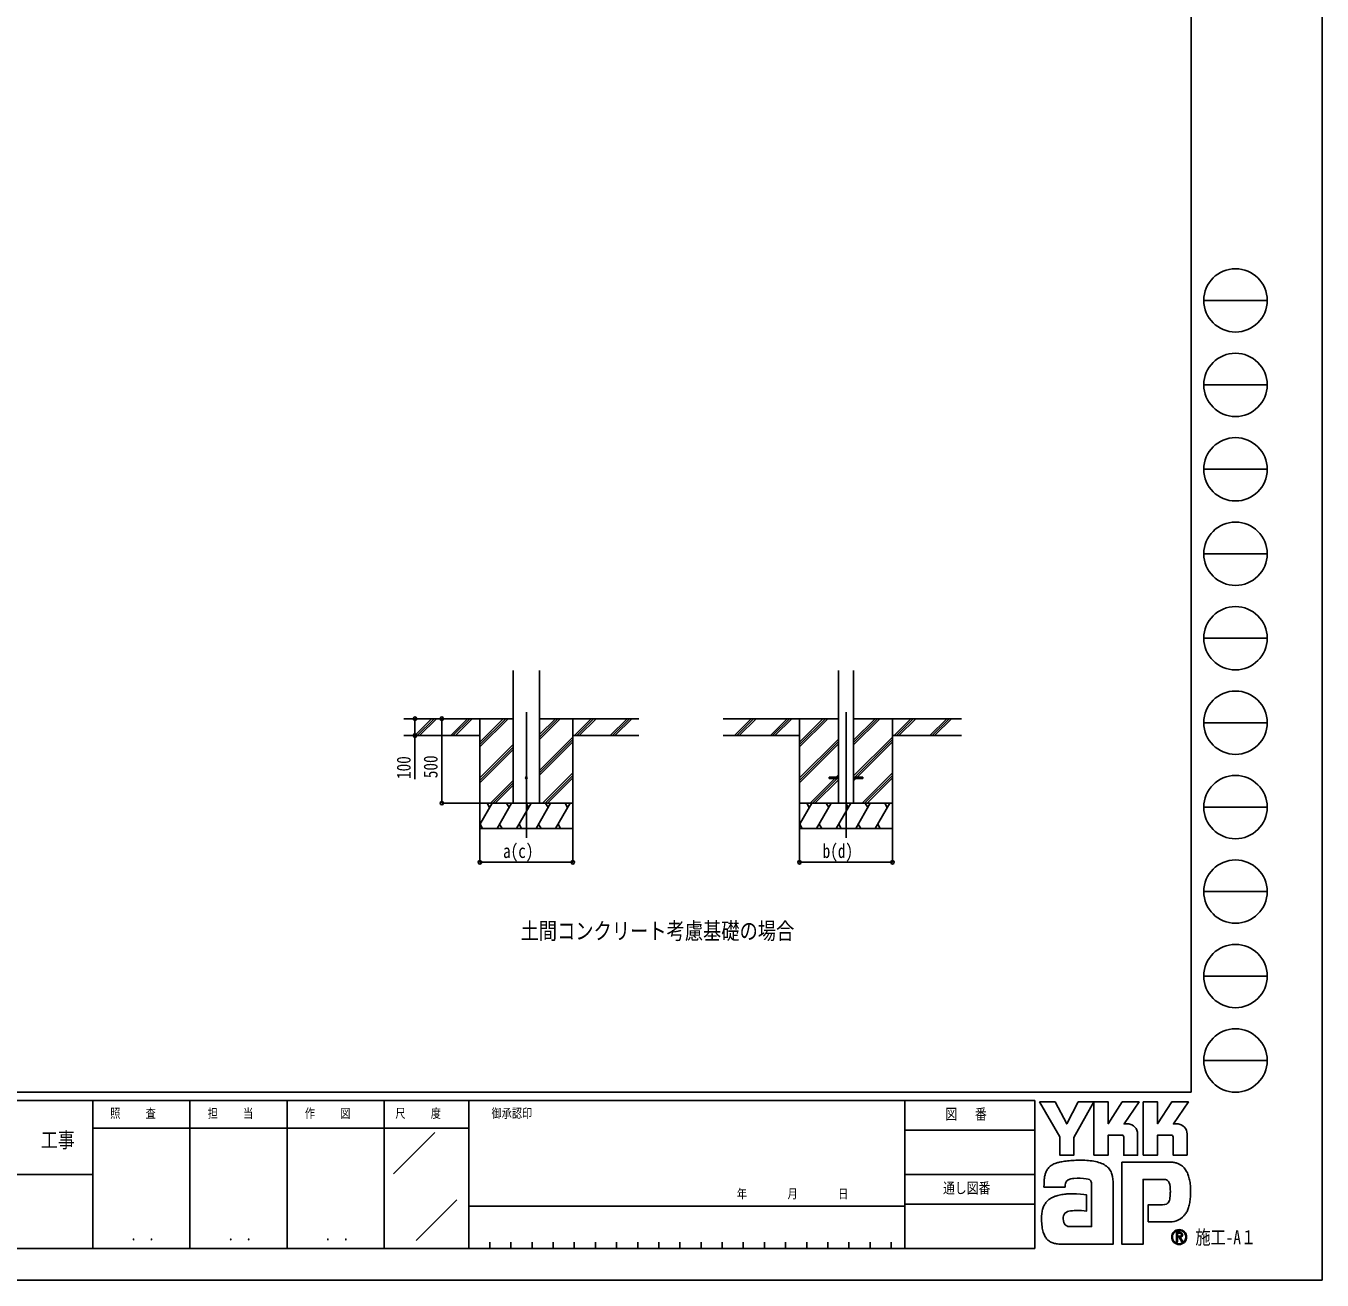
# Model space of a CAD drawing. Units: millimetres, scale not verified. Extents: x -10512 to 10512, y -7425 to 7425.
# Drawn here: x 2842 to 10512, y -7425 to 0 of the extents above; entities that cross this region are included whole.
import ezdxf
from ezdxf.enums import TextEntityAlignment as Align

# ---------------------------------------------------------------- set-up
doc = ezdxf.new("R2010")
doc.units = ezdxf.units.MM
doc.header["$LTSCALE"] = 30
for name, color, linetype in [('0-2_USER1', 3, 'Continuous'), ('0-3_YKK_12', 2, 'Continuous'), ('0-4_YKK_13', 4, 'Continuous'), ('0-5_YKK_A1', 4, 'Continuous'), ('0-6_YKK_D', 6, 'Continuous'), ('0-7_YKK_ZWAK', 7, 'Continuous')]:
    doc.layers.add(name, color=color, linetype=linetype)
doc.styles.add('ＭＳ ゴシック', font='')
doc.styles.get('ＭＳ ゴシック').set_extended_font_data('MS Gothic')

msp = doc.modelspace()

# ---------------------------------------------------------------- linework, layer by layer
at = {"layer": '0-3_YKK_12'}
for p, q in [((5803.76, -4063.24), (5803.76, -4806.56)), ((7695.33, -4063.24), (7695.33, -4806.56))]:
    msp.add_line(p, q, dxfattribs=at)
at = {"layer": '0-4_YKK_13'}
for p, q in [((7595.33, -4446.98), (7595.33, -4455.98)), ((7595.33, -4446.98), (7650.13, -4446.98)), ((7740.53, -4446.98), (7795.33, -4446.98)), ((7795.33, -4446.98), (7795.33, -4455.98)), ((7595.33, -4455.98), (7650.13, -4455.98)), ((7740.53, -4455.98), (7795.33, -4455.98))]:
    msp.add_line(p, q, dxfattribs=at)
msp.add_circle((5803.76, -4451.48), 5, dxfattribs=at)
at = {"layer": '0-5_YKK_A1'}
for p, q in [((5726.01, -4601.48), (5726.01, -3816.13)), ((5881.51, -4601.48), (5881.51, -3816.13)), ((7650.13, -3816.13), (7650.13, -4601.48)), ((7740.53, -3816.13), (7740.53, -4601.48)), ((5726.01, -4101.48), (5077.81, -4101.48)), ((5144.5, -4200.07), (5243.1, -4101.48)), ((5157.24, -4201.48), (5257.24, -4101.48)), ((5171.38, -4201.48), (5271.38, -4101.48)), ((5356.63, -4200.07), (5455.23, -4101.48)), ((5369.37, -4201.48), (5469.37, -4101.48)), ((5383.51, -4201.48), (5483.51, -4101.48)), ((5528.76, -4101.48), (5528.76, -4751.48)), ((5528.76, -4268.36), (5695.64, -4101.48)), ((5528.76, -4254.22), (5681.5, -4101.48)), ((5528.76, -4240.07), (5667.36, -4101.48)), ((5881.51, -4223.98), (6004.01, -4101.48)), ((5881.51, -4209.83), (5989.87, -4101.48)), ((5881.51, -4195.69), (5975.73, -4101.48)), ((5881.51, -4101.48), (6469.38, -4101.48)), ((6078.76, -4101.48), (6078.76, -4751.48)), ((6087.86, -4201.48), (6187.86, -4101.48)), ((6102, -4201.48), (6202, -4101.48)), ((6116.14, -4201.48), (6216.14, -4101.48)), ((6299.99, -4201.48), (6399.99, -4101.48)), ((6314.13, -4201.48), (6414.13, -4101.48)), ((6328.28, -4201.48), (6428.28, -4101.48)), ((7650.13, -4101.48), (6969.38, -4101.48)), ((7036.07, -4200.07), (7134.67, -4101.48)), ((7048.81, -4201.48), (7148.81, -4101.48)), ((7062.95, -4201.48), (7162.95, -4101.48)), ((7248.2, -4200.07), (7346.8, -4101.48)), ((7260.94, -4201.48), (7360.94, -4101.48)), ((7275.08, -4201.48), (7375.08, -4101.48)), ((7420.33, -4101.48), (7420.33, -4751.48)), ((7420.33, -4268.36), (7587.21, -4101.48)), ((7420.33, -4254.22), (7573.07, -4101.48)), ((7420.33, -4240.07), (7558.93, -4101.48)), ((7740.53, -4256.53), (7895.58, -4101.48)), ((7740.53, -4242.38), (7881.44, -4101.48)), ((7740.53, -4228.24), (7867.3, -4101.48)), ((7740.53, -4101.48), (8378.54, -4101.48)), ((7970.33, -4101.48), (7970.33, -4751.48)), ((7979.43, -4201.48), (8079.43, -4101.48)), ((7993.57, -4201.48), (8093.57, -4101.48)), ((8007.71, -4201.48), (8107.71, -4101.48)), ((8191.56, -4201.48), (8291.56, -4101.48)), ((8205.7, -4201.48), (8305.7, -4101.48)), ((8219.85, -4201.48), (8319.85, -4101.48)), ((5528.76, -4201.48), (5077.81, -4201.48)), ((5881.51, -4407.82), (6078.76, -4210.57)), ((6078.76, -4201.48), (6469.38, -4201.48)), ((7420.33, -4201.48), (6969.38, -4201.48)), ((7740.53, -4440.37), (7970.33, -4210.57)), ((7970.33, -4201.48), (8378.54, -4201.48)), ((5528.76, -4452.2), (5726.01, -4254.96)), ((5528.76, -4466.35), (5726.01, -4269.1)), ((5528.76, -4480.49), (5726.01, -4283.24)), ((5881.51, -4421.96), (6078.76, -4224.72)), ((5881.51, -4436.11), (6078.76, -4238.86)), ((7420.33, -4452.2), (7650.13, -4222.41)), ((7420.33, -4466.35), (7650.13, -4236.55)), ((7420.33, -4480.49), (7650.13, -4250.69)), ((7748.07, -4446.98), (7970.33, -4224.72)), ((7762.21, -4446.98), (7970.33, -4238.86)), ((5899.99, -4601.48), (6078.76, -4422.7)), ((5914.13, -4601.48), (6078.76, -4436.85)), ((7637.69, -4446.98), (7650.13, -4434.54)), ((7791.56, -4601.48), (7970.33, -4422.7)), ((7805.7, -4601.48), (7970.33, -4436.85)), ((5591.62, -4601.48), (5726.01, -4467.09)), ((5605.76, -4601.48), (5726.01, -4481.23)), ((5619.91, -4601.48), (5726.01, -4495.37)), ((5928.27, -4601.48), (6078.76, -4450.99)), ((7483.19, -4601.48), (7628.69, -4455.98)), ((7497.33, -4601.48), (7642.83, -4455.98)), ((7511.48, -4601.48), (7650.13, -4462.82)), ((7740.53, -4468.66), (7753.21, -4455.98)), ((7819.84, -4601.48), (7970.33, -4450.99)), ((6078.76, -4601.48), (5528.76, -4601.48)), ((5528.76, -4726.93), (5601.19, -4601.48)), ((5586.19, -4627.46), (5571.19, -4601.48)), ((5630.06, -4751.48), (5716.66, -4601.48)), ((5701.66, -4627.46), (5686.66, -4601.48)), ((5745.53, -4751.48), (5832.13, -4601.48)), ((5817.13, -4627.46), (5802.13, -4601.48)), ((5861, -4751.48), (5947.6, -4601.48)), ((5932.6, -4627.46), (5917.6, -4601.48)), ((5976.47, -4751.48), (6063.07, -4601.48)), ((6048.07, -4627.46), (6033.07, -4601.48)), ((7970.33, -4601.48), (7420.33, -4601.48)), ((7420.33, -4726.93), (7492.76, -4601.48)), ((7477.76, -4627.46), (7462.76, -4601.48)), ((7521.63, -4751.48), (7608.23, -4601.48)), ((7593.23, -4627.46), (7578.23, -4601.48)), ((7637.1, -4751.48), (7723.7, -4601.48)), ((7708.7, -4627.46), (7693.7, -4601.48)), ((7752.57, -4751.48), (7839.17, -4601.48)), ((7824.17, -4627.46), (7809.17, -4601.48)), ((7868.04, -4751.48), (7954.64, -4601.48)), ((7939.64, -4627.46), (7924.64, -4601.48)), ((5528.76, -4751.48), (6078.76, -4751.48)), ((5529.59, -4725.5), (5544.59, -4751.48)), ((5645.06, -4725.5), (5660.06, -4751.48)), ((5760.53, -4725.5), (5775.53, -4751.48)), ((5876, -4725.5), (5891, -4751.48)), ((5991.47, -4725.5), (6006.47, -4751.48)), ((7420.33, -4751.48), (7970.33, -4751.48)), ((7421.16, -4725.5), (7436.16, -4751.48)), ((7536.63, -4725.5), (7551.63, -4751.48)), ((7652.1, -4725.5), (7667.1, -4751.48)), ((7767.57, -4725.5), (7782.57, -4751.48)), ((7883.04, -4725.5), (7898.04, -4751.48))]:
    msp.add_line(p, q, dxfattribs=at)
at = {"layer": '0-6_YKK_D'}
for p, q in [((5303.7, -4101.48), (5303.7, -4601.48)), ((5527.76, -4601.48), (5302.7, -4601.48)), ((5528.76, -4751.48), (5528.76, -4952.48)), ((6078.76, -4751.48), (6078.76, -4952.48)), ((7420.33, -4751.48), (7420.33, -4952.48)), ((7970.33, -4751.48), (7970.33, -4952.48)), ((5528.76, -4951.48), (6078.76, -4951.48)), ((7420.33, -4951.48), (7970.33, -4951.48))]:
    msp.add_line(p, q, dxfattribs=at)
msp.add_lwpolyline([(5144.43, -4101.48), (5144.43, -4201.48), (5144.43, -4459.08)], dxfattribs=at)
for centre in [(5144.43, -4101.48), (5303.7, -4101.48), (5144.43, -4201.48), (5303.7, -4601.48), (5528.76, -4951.48), (6078.76, -4951.48), (7420.33, -4951.48), (7970.33, -4951.48)]:
    msp.add_circle(centre, 10.62, dxfattribs=at)
at = {"layer": '0-7_YKK_ZWAK'}
for p, q in [((9737.55, 6937.5), (9737.55, -6312.5)), ((9812.55, -1625), (10187.55, -1625)), ((9812.55, -2125), (10187.55, -2125)), ((9812.55, -2625), (10187.55, -2625)), ((9812.55, -3125), (10187.55, -3125)), ((9812.55, -3625), (10187.55, -3625)), ((9812.55, -4125), (10187.55, -4125)), ((9812.55, -4625), (10187.55, -4625)), ((9812.55, -5125), (10187.55, -5125)), ((9812.55, -5625), (10187.55, -5625)), ((9812.55, -6125), (10187.55, -6125)), ((9737.55, -6312.5), (-9762.45, -6312.5)), ((3237.55, -6362.5), (-12.45, -6362.5)), ((3812.55, -6362.5), (3812.55, -7237.5)), ((4387.55, -6362.5), (4387.55, -7237.5)), ((4962.55, -6362.5), (4962.55, -7237.5)), ((5462.55, -6362.5), (4962.55, -6362.5)), ((8043.8, -6362.5), (5462.55, -6362.5)), ((5462.55, -6362.5), (5462.55, -7237.5)), ((8043.8, -6362.5), (8043.8, -7237.5)), ((8812.55, -6362.5), (8043.8, -6362.5)), ((8812.55, -6362.5), (8812.55, -7237.5)), ((4962.55, -6525), (3237.55, -6525)), ((4962.55, -6525), (5462.55, -6525)), ((5017.76, -6795.73), (5262.59, -6550.9)), ((8043.8, -6537.5), (8812.55, -6537.5)), ((-12.45, -6800), (3237.55, -6800)), ((8043.8, -6800), (8812.55, -6800)), ((5151.68, -7189.97), (5392.23, -6949.42)), ((8812.55, -6975), (8043.8, -6975)), ((5462.55, -6987.5), (8043.8, -6987.5)), ((5587.55, -7200), (5587.55, -7237.5)), ((5712.55, -7200), (5712.55, -7237.5)), ((5837.55, -7200), (5837.55, -7237.5)), ((5962.55, -7200), (5962.55, -7237.5)), ((6087.55, -7200), (6087.55, -7237.5)), ((6212.55, -7200), (6212.55, -7237.5)), ((6337.55, -7200), (6337.55, -7237.5)), ((6462.55, -7200), (6462.55, -7237.5)), ((6587.55, -7200), (6587.55, -7237.5)), ((6712.55, -7200), (6712.55, -7237.5)), ((6837.55, -7200), (6837.55, -7237.5)), ((6962.55, -7200), (6962.55, -7237.5)), ((7087.55, -7200), (7087.55, -7237.5)), ((7212.55, -7200), (7212.55, -7237.5)), ((7337.55, -7200), (7337.55, -7237.5)), ((7462.55, -7200), (7462.55, -7237.5)), ((7587.55, -7200), (7587.55, -7237.5)), ((7712.55, -7200), (7712.55, -7237.5)), ((7837.55, -7200), (7837.55, -7237.5)), ((7962.55, -7200), (7962.55, -7237.5)), ((9697.91, -7139.3), (9697.91, -7139.3)), ((-12.45, -7237.5), (3237.55, -7237.5)), ((3237.55, -7237.5), (4962.55, -7237.5)), ((4962.55, -7237.5), (5462.55, -7237.5)), ((5462.55, -7237.5), (8043.8, -7237.5)), ((8043.8, -7237.5), (8812.55, -7237.5)), ((9666.68, -7209.95), (9666.68, -7209.95))]:
    msp.add_line(p, q, dxfattribs=at)
for points in [[(-10512.5, -7425), (10512.5, -7425), (10512.5, 7425), (-10512.5, 7425)], [(8840.05, -6370), (8932.08, -6370), (9001.18, -6500.25), (9070.1, -6370), (9162.19, -6370), (9044.18, -6579.98), (9044.18, -6685.33), (8960.24, -6685.33), (8960.24, -6577.14)]]:
    msp.add_lwpolyline(points, close=True, dxfattribs=at)
for points in [[(4962.55, -6362.5), (3237.55, -6362.5), (3237.55, -7237.5)], [(9326.37, -6566.52), (9246.92, -6566.52), (9246.92, -6685.24), (9162.29, -6685.24), (9162.29, -6370), (9246.92, -6370), (9246.92, -6498.96), (9330.17, -6370), (9429.6, -6370), (9340.4, -6500.53), (9343.56, -6500.53), (9347.05, -6500.53), (9350.63, -6500.53), (9354.08, -6500.53), (9357.16, -6500.53), (9359.65, -6500.53), (9361.31, -6500.53), (9361.92, -6500.53)], [(9618.78, -6566.52), (9539.42, -6566.52), (9539.42, -6685.33), (9454.74, -6685.33), (9454.74, -6370), (9539.42, -6370), (9539.42, -6498.96), (9622.58, -6370), (9722.01, -6370), (9632.81, -6500.53), (9636, -6500.53), (9639.51, -6500.53), (9643.09, -6500.53), (9646.53, -6500.53), (9649.6, -6500.53), (9652.08, -6500.53), (9653.73, -6500.53), (9654.33, -6500.53)], [(9386.26, -6505.53), (9396.37, -6511.31), (9404.93, -6518.83), (9411.81, -6527.8), (9416.89, -6537.87), (9420.03, -6548.74), (9421.1, -6560.09), (9421.1, -6685.55), (9338.53, -6685.55), (9338.53, -6578.52)], [(9678.7, -6505.53), (9688.84, -6511.31), (9697.44, -6518.83), (9704.35, -6527.8), (9709.46, -6537.87), (9712.62, -6548.74), (9713.7, -6560.09), (9713.7, -6685.33), (9630.93, -6685.33), (9630.93, -6578.52)], [(9572.17, -6828.77), (9452.98, -6828.77), (9452.98, -7212.5), (9328.08, -7212.5), (9328.08, -6726.98), (9618.38, -6726.98)], [(9269.27, -6797.91), (9272.82, -6812.25), (9274.83, -6827.61), (9275.46, -6843.97), (9275.46, -7212.5), (8973.88, -7212.5)], [(9135.97, -6830.31), (9128.18, -6827.25), (9115.73, -6824.67), (9099.85, -6822.75), (9081.77, -6821.74), (9062.71, -6821.82), (9043.91, -6823.21)], [(9696.78, -6761.28), (9704.93, -6771.56), (9711.03, -6781.52), (9715.29, -6790.54)], [(9011.99, -6830.78), (9006.18, -6834.05), (9001.65, -6838.04), (8998.22, -6842.71), (8995.73, -6847.99), (8994.01, -6853.83), (8992.9, -6860.17), (8992.23, -6866.97), (8991.82, -6874.17), (8866.86, -6874.47), (8867.23, -6857.38), (8867.92, -6838.18)], [(9059.87, -6913.82), (9083.52, -6915.38), (9102.11, -6917.46), (9114.28, -6919.42), (9118.63, -6920.58), (9118.63, -7016.18), (9104.81, -7014.72), (9089.64, -7013.9), (9074.12, -7013.58), (9059.22, -7013.63), (9045.92, -7013.91), (9035.21, -7014.27), (9028.06, -7014.59), (9025.46, -7014.73), (9014.66, -7016.71), (9005.34, -7019.8), (8997.51, -7024.03), (8991.17, -7029.42), (8986.32, -7035.99), (8982.96, -7043.76), (8981.09, -7052.75), (8980.71, -7062.98), (8981.91, -7074.22), (8984.29, -7083.52), (8987.73, -7091.04), (8992.07, -7096.97), (8997.15, -7101.49), (9002.83, -7104.76), (9008.97, -7106.98), (9015.4, -7108.31), (9148.16, -7108.31), (9148.16, -6862.68), (9148.19, -6857.81), (9147.94, -6853.05), (9147.32, -6848.47), (9146.25, -6844.12), (9144.66, -6840.06), (9142.46, -6836.37), (9139.59, -6833.1), (9135.97, -6830.31)], [(9614.57, -6902.49), (9614.41, -6886.58), (9613.65, -6872.24), (9611.86, -6859.66), (9608.59, -6848.98)], [(9686.41, -7052.43), (9674.87, -7061.39), (9662.86, -7068.44), (9650.46, -7073.7), (9637.75, -7077.3), (9624.84, -7079.36), (9611.8, -7080.02), (9483.4, -7080.02), (9483.4, -6979.16), (9555.8, -6979.16), (9569.15, -6978.97), (9580.89, -6977.83), (9590.97, -6974.88)], [(9686.52, -7156.49), (9686.45, -7155.03), (9686.27, -7153.62), (9685.97, -7152.26), (9685.55, -7150.97), (9685.01, -7149.75), (9684.35, -7148.59), (9683.58, -7147.52), (9682.7, -7146.53), (9681.54, -7145.51), (9680.26, -7144.62), (9678.85, -7143.86), (9677.33, -7143.23), (9675.7, -7142.74), (9673.96, -7142.39), (9672.12, -7142.18), (9670.19, -7142.11), (9651.25, -7142.11), (9651.25, -7197.85), (9656.97, -7197.85), (9656.97, -7147.79), (9670.19, -7147.79), (9671.56, -7147.84), (9672.84, -7147.97), (9674.04, -7148.19), (9675.16, -7148.5), (9676.18, -7148.89), (9677.11, -7149.36), (9677.94, -7149.92), (9678.66, -7150.56)], [(9680.9, -7156.49), (9680.55, -7159.17), (9679.59, -7161.28), (9678.15, -7162.89), (9676.37, -7164.06), (9674.36, -7164.86), (9672.26, -7165.35), (9670.21, -7165.6), (9668.32, -7165.67), (9663.36, -7165.67), (9665.86, -7169.92), (9682.23, -7198.04), (9688.78, -7198.04), (9673, -7170.98), (9674.48, -7170.68), (9675.89, -7170.31), (9677.23, -7169.86), (9678.49, -7169.33), (9679.67, -7168.72), (9680.77, -7168.04), (9681.78, -7167.28), (9682.7, -7166.44)]]:
    msp.add_lwpolyline(points, dxfattribs=at)
for centre in [(10000.05, -1625), (10000.05, -2125), (10000.05, -2625), (10000.05, -3125), (10000.05, -3625), (10000.05, -4125), (10000.05, -4625), (10000.05, -5125), (10000.05, -5625), (10000.05, -6125)]:
    msp.add_circle(centre, 187.5, dxfattribs=at)
for centre, radius, start, end in [((9362.04, -6562.97), 62.44, 78.26798, 90.11215), ((9362.93, -6558.43), 57.81, 66.19963, 78.22058), ((9654.45, -6563.08), 62.55, 78.27851, 90.10826), ((9655.31, -6558.7), 58.09, 66.2483, 78.23226), ((9326.81, -6578.23), 11.72, 358.57817, 92.1683), ((9619.27, -6578.18), 11.67, 358.29941, 92.43455), ((8962.33, -6820.02), 90.45, 122.60463, 137.83438), ((8974.29, -6839.36), 113.2, 108.37421, 122.42809), ((8993.23, -6906.73), 183.13, 100.93159, 107.35499), ((9055.13, -7207.04), 489.75, 97.86054, 101.37938), ((9084.19, -7408.95), 693.73, 94.90201, 97.9576), ((9086.17, -7425.11), 710, 91.6169, 94.94971), ((9083.42, -7310.15), 595.01, 87.51794, 91.66439), ((9091.15, -7144.44), 429.12, 81.92631, 87.59083), ((9113.97, -6988.08), 271.1, 73.67137, 82.05943), ((9147.82, -6874.79), 152.88, 60.60528, 73.9085), ((9161.67, -6847.16), 122.01, 52.17347, 59.90542), ((9613.64, -6860.53), 133.64, 78.73198, 87.96551), ((9617.56, -6840.49), 113.22, 69.03034, 78.69541), ((9621.21, -6830.75), 102.82, 59.39484, 68.9885), ((9622.9, -6827.78), 99.4, 50.3012, 59.3616), ((9094.51, -6851.15), 226.96, 171.55622, 176.72493), ((9017.6, -6839.67), 149.2, 163.48385, 171.57982), ((8979.01, -6828.22), 108.95, 152.2125, 163.4865), ((8962.34, -6819.6), 90.18, 138.03852, 152.12015), ((9044.98, -6909.07), 84.96, 102.4979, 112.84632), ((9061.41, -6979.98), 157.75, 96.37207, 102.75341), ((9174.06, -6831.12), 101.74, 43.55042, 52.14561), ((9180.89, -6824.52), 92.24, 34.48659, 43.50182), ((9180.94, -6824.38), 92.12, 25.58915, 34.43128), ((9172.74, -6828.22), 101.17, 17.43089, 25.54591), ((9622.28, -6828.48), 100.33, 42.05209, 50.28551), ((9572.73, -6857.03), 157.3, 14.76267, 25.00486), ((9476.25, -6883.32), 257.3, 7.9139, 14.95041), ((9572.85, -6890.03), 61.26, 77.94572, 90.63794), ((9578.18, -6865.04), 35.72, 60.20991, 77.92418), ((9581.63, -6858.55), 28.37, 39.8078, 59.75378), ((9576.78, -6862.26), 34.47, 22.65544, 39.38165), ((9330.51, -6903.94), 284.06, 355.2339, 0.29193), ((9379.89, -6897.34), 354.67, 2.54376, 8.01251), ((9324.66, -6900.24), 409.98, 357.76419, 2.60674), ((8962.32, -7031.67), 106.37, 142.04688, 153.80771), ((8958.69, -7029.07), 101.91, 130.60221, 141.94427), ((8964.69, -7036.28), 111.29, 120.60724, 130.53081), ((8976.54, -7056.43), 134.67, 112.58838, 120.58162), ((8992.48, -7094.75), 176.17, 106.61303, 112.59024), ((9017.56, -7179.03), 264.11, 99.87193, 106.59825), ((9031.61, -7258.18), 344.49, 94.78469, 99.91711), ((9038.45, -7336.93), 423.53, 90.80099, 94.81812), ((9039.49, -7395.56), 482.18, 87.57779, 90.82714), ((9579.3, -6948.57), 28.78, 293.91672, 314.09376), ((9575.37, -6945.11), 34, 314.78099, 333.92928), ((9550.12, -6932.85), 62.07, 334.00676, 347.34989), ((9481.24, -6916.9), 132.77, 347.14308, 355.40008), ((9422.87, -6911.98), 311.04, 347.15166, 352.97565), ((9340.42, -6901.25), 394.19, 352.8937, 357.82206), ((9095.33, -7058.72), 243.22, 174.55588, 182.47272), ((9022.45, -7051.74), 170.01, 164.97537, 174.56739), ((8981.14, -7040.72), 127.26, 153.89178, 164.94341), ((9603.07, -6958.47), 125.59, 311.57033, 318.66243), ((9588.53, -6945.72), 144.93, 318.67367, 325.29112), ((9625.9, -6973.56), 98.37, 326.23251, 339.61931), ((9533.51, -6937.79), 197.44, 339.22498, 347.31457), ((9231.24, -7056.58), 379.12, 181.90948, 187.89042), ((9071.73, -7079.01), 218.04, 187.80471, 196.36971), ((9666.75, -7170.47), 44.1, 90.09157, 179.92363), ((9666.59, -7170.11), 39.14, 89.86602, 135.149), ((9666.75, -7170.39), 44.02, 44.93442, 90.08536), ((9666.76, -7170.41), 39.44, 45.03108, 90.11509), ((8987.51, -7103.89), 130.22, 196.3102, 208.20993), ((8950.84, -7123.41), 88.68, 208.29777, 223.35561), ((8942.57, -7130.69), 77.67, 223.64205, 239.63663), ((8949.43, -7118.2), 91.91, 239.8785, 253.65355), ((8962, -7075.02), 136.89, 253.69102, 263.74909), ((9666.49, -7170.52), 43.83, 179.86065, 225.14399), ((9666.48, -7170.33), 39.22, 134.8007, 180.12175), ((9666.32, -7170.58), 39.06, 179.75513, 225.29722), ((9666.7, -7170.53), 43.98, 224.94536, 269.98445), ((9666.61, -7170.94), 39.01, 224.62822, 270.10973), ((9666.62, -7170.35), 39.6, 270.09072, 359.90926), ((9666.69, -7170.31), 44.2, 269.98802, 314.93777), ((9672.52, -7156.26), 8.38, 358.3894, 42.86139), ((9672.69, -7156.89), 13.84, 316.37674, 1.6565), ((9666.79, -7170.42), 39.43, 0.00643, 45.07115), ((9667.1, -7170.25), 43.68, 359.78949, 45.13288), ((9666.99, -7170.6), 43.78, 314.92572, 0.23508), ((8972.65, -6980.24), 232.26, 263.68487, 270.30455)]:
    msp.add_arc(centre, radius, start, end, dxfattribs=at)

# ---------------------------------------------------------------- texts
at = {"layer": '0-2_USER1', "style": 'ＭＳ ゴシック', "width": 0.8}
msp.add_text('土間コンクリート考慮基礎の場合', height=98.97, dxfattribs=at).set_placement((5769.47, -5437.11), align=Align.BOTTOM_LEFT)
at = {"layer": '0-6_YKK_D', "style": 'ＭＳ ゴシック', "width": 0.8}
for s, p in [('100', (5143.63, -4458.28)), ('500', (5302.9, -4453.48))]:
    msp.add_text(s, height=82.48, rotation=90, dxfattribs=at).set_placement(p, align=Align.BOTTOM_LEFT)
for s, p in [('a(c)', (5665.76, -4950.68)), ('b(d)', (7557.33, -4950.68))]:
    msp.add_text(s, height=82.48, dxfattribs=at).set_placement(p, align=Align.BOTTOM_LEFT)
at = {"layer": '0-7_YKK_ZWAK', "style": 'ＭＳ ゴシック', "width": 0.8}
for s, height, p in [('照     査', 54.99, (3341.05, -6481.25)), ('担     当', 54.99, (3918.05, -6481.25)), ('作     図', 54.99, (4493.05, -6481.25)), ('尺     度', 54.99, (5028.55, -6481.25)), ('御承認印', 54.99, (5597.85, -6481.25)), ('図\u3000 番', 64.15, (8283.51, -6493.75)), ('工事', 91.64, (2930.83, -6668.66)), ('年        月        日', 54.99, (7049.77, -6958.04)), ('通し図番', 64.15, (8269.51, -6931.25)), ('施工-A１', 82.48, (9762.55, -7237.5)), ('． ．', 64.79, (3462.5, -7210.88)), ('． ．', 64.79, (4037.5, -7210.88)), ('． ．', 64.79, (4612.5, -7210.88))]:
    msp.add_text(s, height=height, dxfattribs=at).set_placement(p, align=Align.BOTTOM_LEFT)

doc.saveas('drawing.dxf')
